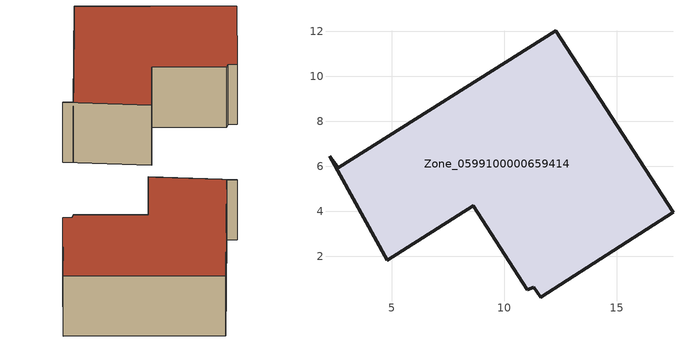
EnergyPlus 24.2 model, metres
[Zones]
Zone_0599100000659414
 floor ground (C_G): 11.63,0.18 11.3,0.64 11.01,0.53 8.62,4.26 4.8,1.82 2.23,6.46 2.61,5.94 12.29,12.04 17.5,3.97 z0
 wall outside (C_F): 2.61,5.94 2.23,6.46 4.8,1.82 8.62,4.26 11.01,0.53 11.3,0.64 11.63,0.18 17.5,3.97 12.29,12.04 2.61,5.94 z0:4.08
 roof outside (C_R): 11.3,0.64 11.63,0.18 17.5,3.97 12.29,12.04 2.61,5.94 2.23,6.46 4.8,1.82 8.62,4.26 11.01,0.53 z4.08
[BUILDING]
Pand.0599100000659414: North Axis=0; Terrain=City; Loads Convergence Tolerance Value=0.04; Temperature Convergence Tolerance Value=0.4; Solar Distribution=FullExterior; Maximum Number of Warmup Days=25; Minimum Number of Warmup Days=1
[Site:Location]
Rotterdam.The.Hague.AP_ZH_NLD Design_Conditions: Latitude=51.96; Longitude=4.45; Time Zone=1; Elevation=-4.5
[SITE:GROUNDTEMPERATURE:BUILDINGSURFACE]
18, 18, 18, 18, 18, 18, 18, 18, 18, 18, 18, 18
[MATERIAL] Thermal Absorptance=0.9; Solar Absorptance=0.7; Visible Absorptance=0.7
Name | Roughness | Thickness | Conductivity | Density | Specific Heat
G.D.1965 | MediumSmooth | 0.15 | 1 | 540 | 1210
F.D.1965 | Rough | 0.3 | 0.857143 | 1920 | 840
R.D.1965 | MediumRough | 0.2 | 0.08 | 1500 | 1000
[CONSTRUCTION]
C_G: G.D.1965
C_F: F.D.1965
C_R: R.D.1965
[ZONE]
Zone_0599100000659414: Type=1; Multiplier=1; Ceiling Height=Autocalculate; Volume=Autocalculate; Floor Area=autocalculate; Part of Total Floor Area=Yes
[ZONEINFILTRATION:DESIGNFLOWRATE]
Infil_Zone_0599100000659414: Zone or ZoneList or Space or SpaceList=Zone_0599100000659414; Schedule=AlwaysOn; Design Flow Rate Calculation Method=Flow/Area; Flow Rate per Floor Area=0.0042; Constant Term Coefficient=1; Temperature Term Coefficient=0; Velocity Term Coefficient=0; Velocity Squared Term Coefficient=0
[HVACTEMPLATE:ZONE:IDEALLOADSAIRSYSTEM]
Zone_0599100000659414: Maximum Heating Supply Air Temperature=50; Minimum Cooling Supply Air Temperature=13; Maximum Heating Supply Air Humidity Ratio=0.0156; Minimum Cooling Supply Air Humidity Ratio=0.0077; Heating Limit=NoLimit; Cooling Limit=NoLimit; Dehumidification Control Type=ConstantSensibleHeatRatio; Cooling Sensible Heat Ratio=0.7; Dehumidification Setpoint=60; Humidification Control Type=None; Humidification Setpoint=30; Outdoor Air Method=None; Outdoor Air Flow Rate per Person=0.00944; Outdoor Air Flow Rate per Zone Floor Area=0; Outdoor Air Flow Rate per Zone=0; Demand Controlled Ventilation Type=None; Outdoor Air Economizer Type=NoEconomizer; Heat Recovery Type=None; Sensible Heat Recovery Effectiveness=0.7; Latent Heat Recovery Effectiveness=0.65
[ZONECONTROL:THERMOSTAT]
ThermostatControl_Zone_0599100000659414: Zone or ZoneList=Zone_0599100000659414; Control Type Schedule=DualSetpointControlType; Control 1=Thermostat_Zone_0599100000659414; Temperature Difference Between Cutout And Setpoint=0
[THERMOSTATSETPOINT:DUALSETPOINT]
Thermostat_Zone_0599100000659414: Heating Setpoint Temperature Schedule=HeatingSetpoint_Zone_0599100000659414; Cooling Setpoint Temperature Schedule=CoolingSetpoint_Zone_0599100000659414
[SCHEDULE:COMPACT]
HeatingSetpoint_Zone_0599100000659414: Through: 12/31, For: AllDays, Until: 24:00, 21
CoolingSetpoint_Zone_0599100000659414: Through: 12/31, For: AllDays, Until: 24:00, 24
DualSetpointControlType: Through: 12/31, For: AllDays, Until: 24:00, 4
AlwaysOn: Through: 12/31, For: AllDays, Until: 24:00, 1
